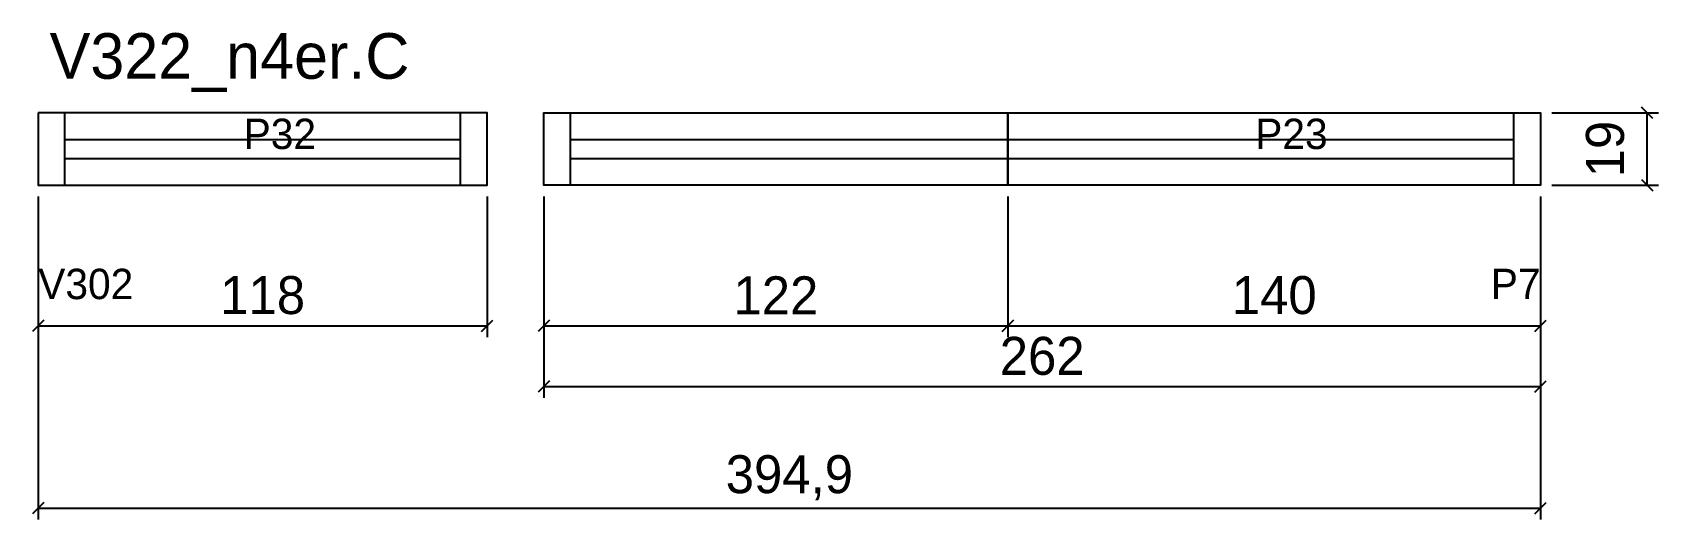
# Model space of a CAD drawing. Extents: x -10500 to 426, y -107 to 21.
# Drawn here: x -1.5 to 425.9, y -107 to 21.2 of the extents above; entities outside this region: 2.
import ezdxf
from ezdxf.enums import TextEntityAlignment as Align

# ---------------------------------------------------------------- set-up
doc = ezdxf.new("R2010")
doc.units = 0
for name, color, linetype in [('5', 5, 'Continuous'), ('COTA', 241, 'Continuous'), ('NOMENCLATURA', 7, 'Continuous'), ('Painéis', 200, 'Continuous'), ('SARR_2.2x7', 40, 'Continuous'), ('SARR_EDITAR', 141, 'Continuous')]:
    doc.layers.add(name, color=color, linetype=linetype)
doc.dimstyles.new('PAINEL', dxfattribs={"dimtxt": 10, "dimasz": 3, "dimexe": 3, "dimexo": 3, "dimgap": 3, "dimtad": 1, "dimblk": 'OBLIQUE', "dimblk1": 'OBLIQUE', "dimcen": 2.5, "dimclrd": 4, "dimclre": 4, "dimclrt": 240, "dimazin": 3, "dimtfac": 1, "dimtmove": 0, "dimatfit": 3})

# ---------------------------------------------------------------- blocks, each defined once
blk = doc.blocks.new('_OBLIQUE')
at = {"color": 0, "linetype": 'BYBLOCK'}
blk.add_line((-0.5, -0.5), (0.5, 0.5), dxfattribs=at)

msp = doc.modelspace()

# ---------------------------------------------------------------- linework, layer by layer
msp.add_line((-9500, 0), (-9490, 0))
at = {"layer": 'Painéis'}
msp.add_line((254.9, -19), (254.9, 0), dxfattribs=at)
for points in [[(0, 0), (0, -19), (118, -19), (118, 0), (0, 0)], [(254.9, -19), (132.9, -19), (132.9, 0), (254.9, 0)], [(254.9, 0), (394.9, 0), (394.9, -19), (254.9, -19)]]:
    msp.add_lwpolyline(points, close=True, dxfattribs=at)
at = {"layer": 'SARR_2.2x7'}
for p, q in [((7, -19), (7, 0)), ((111, -19), (111, 0)), ((139.9, -19), (139.9, 0)), ((387.9, -19), (387.9, 0)), ((7, -7), (111, -7)), ((139.9, -7), (387.9, -7)), ((7, -12), (111, -12)), ((139.9, -12), (387.9, -12))]:
    msp.add_line(p, q, dxfattribs=at)
at = {"layer": 'SARR_EDITAR'}
msp.add_line((-10500, 0), (-10490, 0), dxfattribs=at)

# ---------------------------------------------------------------- texts
at = {"layer": '5'}
for s, p in [('P32', (54, -9.5)), ('P23', (319.9, -9.5)), ('V302', (0, -49))]:
    msp.add_text(s, height=8, dxfattribs=at).set_placement(p)
msp.add_text('P7', height=8, dxfattribs=at).set_placement((394.9, -49), align=Align.RIGHT)
at = {"layer": 'NOMENCLATURA'}
msp.add_text('V322_n4er.C', height=12, dxfattribs=at).set_placement((3, 9))

# ---------------------------------------------------------------- dimensions: what is measured, and where the dimension line sits
at = {"layer": 'COTA'}
msp.add_linear_dim(base=(422.9, -19), p1=(394.9, -19), p2=(394.9, 0), angle=90, dimstyle='PAINEL', dxfattribs=at).render()
for base, p1, p2 in [((0, -56), (0, -19), (118, -19)), ((0, -104), (0, -19), (394.9, -19)), ((132.9, -56), (132.9, -19), (254.9, -19)), ((132.9, -72), (132.9, -19), (394.9, -19)), ((254.9, -56), (254.9, -19), (394.9, -19))]:
    msp.add_linear_dim(base=base, p1=p1, p2=p2, dimstyle='PAINEL', dxfattribs=at).render()

doc.saveas('drawing.dxf')
